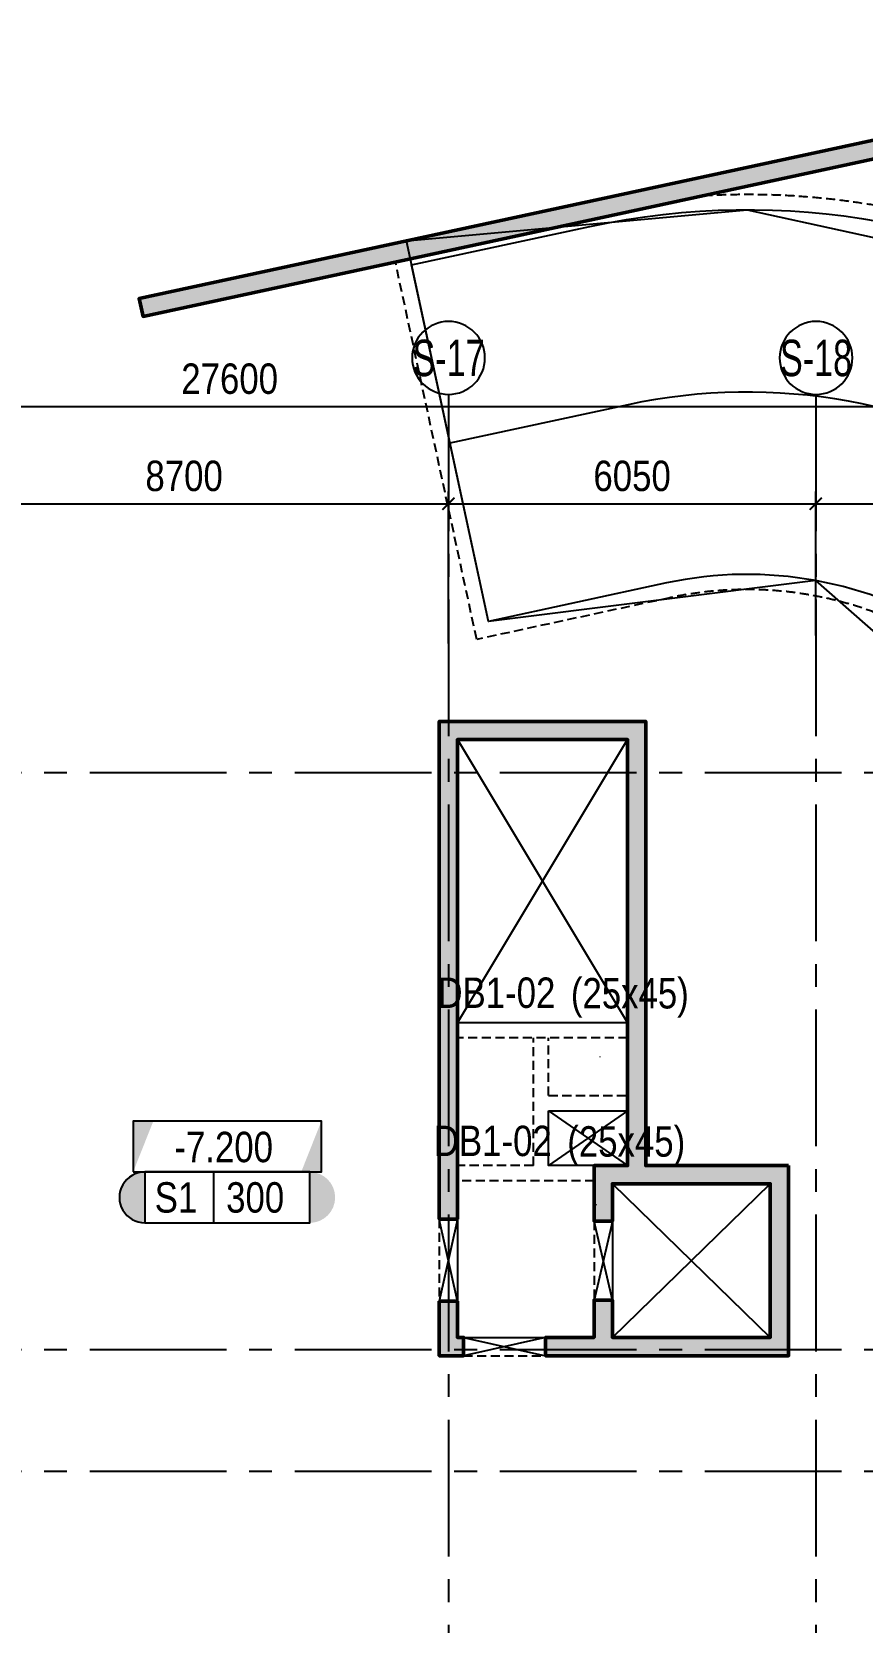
# Model space of a CAD drawing. Header units: millimetres. Extents: x -1534340 to 1713810, y -1348191 to 1114081.
# Drawn here: x 1130398 to 1144068, y -335483 to -309309 of the extents above; entities that cross this region are included whole.
import ezdxf
from ezdxf.enums import TextEntityAlignment as Align
from ezdxf.xclip import XClip

# ---------------------------------------------------------------- set-up
doc = ezdxf.new("R2010")
doc.units = ezdxf.units.MM
doc.header["$LTSCALE"] = 100
doc.header["$XCLIPFRAME"] = 0
doc.header["$PDMODE"] = 32
doc.header["$PDSIZE"] = 2.5
doc.linetypes.add('CENTER2', pattern=[1.125, 0.75, -0.125, 0.125, -0.125])
doc.linetypes.add('DASHED', pattern=[4.5, 3, -1.5])
for name, color, linetype in [('ccu11-Khuat', 9, 'DASHED'), ('ccu11-Thay', 7, 'Continuous'), ('ccu12-Chidan', 9, 'Continuous'), ('ccu12-Hatch', 250, 'Continuous'), ('ccu12-Manh', 8, 'Continuous'), ('ccu12-Text', 31, 'Continuous'), ('ccu12-Truc', 13, 'CENTER2'), ('KC-Betong', 6, 'Continuous'), ('KC2-DIM', 251, 'Continuous'), ('KT-Dim', 8, 'Continuous'), ('KT-Hatch', 251, 'Continuous'), ('Xref_ST_MBDV Cot vach 30.7.2022$0$Xref_ST_MBDV Cot vach 30.7.2022|Xref_ST_MBDV Cot vach 30.7.2022|Xref_ST_MBDV Cot vach 30.7.2022|Xref_ST_MBDV Cot vach 30.7.2022|A-WALL-PATT', 251, 'Continuous'), ('Xref_ST_MBDV Cot vach 30.7.2022|Xref_ST_MBDV Cot vach 30.7.2022|Xref_ST_MBDV Cot vach 30.7.2022|Xref_ST_MBDV Cot vach 30.7.2022|A-GRID-SYM', 50, 'Continuous')]:
    doc.layers.add(name, color=color, linetype=linetype)
for name, color, linetype, lineweight in [('ccu12-Tencaukien', 9, 'Continuous', 15), ('KC-Tencaukien', 9, 'Continuous', 15), ('KT-Net cot', 2, 'Continuous', 50), ('KT-Net cot vach', 6, 'Continuous', 50), ('KT-Vat lieu', 250, 'Continuous', 9)]:
    doc.layers.add(name, color=color, linetype=linetype, lineweight=lineweight)
doc.styles.add('Arial Narrow', font='ARIALN.TTF')
doc.styles.add('HBA-Text', font='GOTHIC.TTF')
doc.dimstyles.new('ccu12-200', dxfattribs={"dimscale": 200, "dimtxt": 2.5, "dimasz": 1, "dimexe": 1, "dimexo": 2, "dimgap": 1, "dimtad": 1, "dimdec": 0, "dimrnd": 5, "dimdsep": 46, "dimtxsty": 'Arial Narrow', "dimblk": 'ARCHTICK', "dimcen": -1, "dimdle": 1, "dimclrd": 256, "dimclre": 256, "dimclrt": 3, "dimadec": 0, "dimazin": 2, "dimtfac": 0.1, "dimtdec": 0, "dimtmove": 0, "dimatfit": 1, "dimldrblk": 'ARCHTICK', "dimfxl": 1, "dimtvp": 0.8333333333333334, "dimtolj": 1, "dimtzin": 12, "dimarcsym": 0})

# ---------------------------------------------------------------- blocks, each defined once
blk = doc.blocks.new('MBKC-B1-PN')
at = {"layer": 'ccu11-Khuat', "ltscale": 0.5}
for points in [[(64992.858256415, -41259.67588329985), (86647.00724546285, -40575.28673728317), (86647.00724546285, -34672.34070721071), (99736.2720188559, -34258.64859011065, 0.4681895009446196), (103567.4013430104, -29357.2740589765), (100869.7479684651, -16842.34034781862, 0.4142135623734859), (93680.75955739152, -12203.00358212186), (90503.73006778164, -12887.82737116754), (89165.48201694572, -6679.436848046898)], [(92310.27698922902, 50866.59806175606), (105829.3848882704, -11851.1479566737, 0.2837891548357015), (94227.44293558202, -5588.307141001336)]]:
    blk.add_lwpolyline(points, format="xyb", dxfattribs=at)
at = {"layer": 'ccu11-Thay'}
blk.add_lwpolyline([(86897.00724546285, -41217.70993746206), (86897.00724546285, -34914.56417634879), (99744.1694382194, -34508.52382051066, 0.4681895009446107), (103811.7882268277, -29304.59530597302), (101114.1348522825, -16789.66159481514, 0.4142135623734772), (93628.0808043878, -11958.61669830448), (90695.43819859531, -12590.76173434639), (89431.14812650462, -6725.476522729441), (92363.79073229712, -6093.331486687588, -0.4032773817334345), (106873.8511256131, -15076.61661195703), (107889.4423621271, -18323.41632070072)], format="xyb", dxfattribs=at)
at = {"layer": 'ccu12-Manh'}
blk.add_lwpolyline([(104869.852232174, -19975.9190022315), (104046.7774580917, -16157.51655877364, 0.4142135623734784), (92995.93576834258, -9025.974092496035), (90063.29316254985, -9658.119128538005)], format="xyb", dxfattribs=at)
blk = doc.blocks.new('Xref_ST_MBDV Cot vach 30.7.2022$0$Tuong Vay01-flat-1')
at = {"layer": 'Xref_ST_MBDV Cot vach 30.7.2022$0$Xref_ST_MBDV Cot vach 30.7.2022|Xref_ST_MBDV Cot vach 30.7.2022|Xref_ST_MBDV Cot vach 30.7.2022|Xref_ST_MBDV Cot vach 30.7.2022|A-WALL-PATT'}
h = blk.add_hatch(dxfattribs=at)
h.set_pattern_fill('ACET-2D-VATLIEU04', color=256, scale=50, pattern_type=2)
h.set_pattern_definition([(49.99999999999999, (-11139561.83942936, -1407213.44759845), (-225.902473859489, 189.5546824974008), [37.49999998626113, -412.4999998488724]), (355, (-11139561.83942936, -1407213.44759845), (32.12721218541265, 367.2157156157773), [29.99999999490911, -329.9999999440002]), (100.4514, (-11139531.95358936, -1407216.06226845), (-341.2315265778452, -62.9441868767608), [31.87009499667636, -350.57105596344]), (46.18420000000001, (-11139561.83942936, -1407113.44759845), (-319.1804974675179, 306.2520974436775), [56.24999996954708, -618.749999665018]), (96.6356, (-11139517.37105686, -1407120.34425195), (-516.9959221575409, -60.14402179722674), [47.80514400473094, -525.8565000520404]), (351.1842, (-11139561.83942936, -1407113.44759845), (84.74077420309186, 546.3954293043353), [45.00000000792112, -495.0000000871323]), (21, (-11139511.83942936, -1407138.44759845), (-105.6808218676597, 275.3079533968121), [37.49999999934682, -412.499999992815]), (326.0000000000001, (-11139511.83942936, -1407138.44759845), (206.1288045682013, 305.5985201385338), [30.00000001746614, -330.0000001921275]), (71.4514, (-11139486.96831286, -1407155.22340145), (-328.9637652803212, 110.3801005582791), [31.87009499870726, -350.5710559857798]), (37.50000000000001, (-11139561.83942936, -1407213.44759845), (-78.13452938385308, 101.8269011885859), [0, -325.9999998517854, 0, -334.9999998476936, 0, -331.2499998493985]), (7.499999999999999, (-11139561.83942936, -1407213.44759845), (-23.27934638224542, 176.8241910238285), [0, -191.0000000278261, 0, -318.5000000464012, 0, -126.2500000183929]), (327.5, (-11139673.33942936, -1407213.44759845), (71.94441751949489, 112.9301145330537), [0, -125.0000000614986, 0, -390.0000001918756, 0, -517.5000002546042]), (317.5, (-11139723.33942936, -1407213.44759845), (158.0205495897681, 172.4491691102739), [0, -162.4999999478019, 0, -258.9999999168043, 0, -367.4999998819521]), (45, (-11139561.83942936, -1407213.44759845), (-150.2601910028607, 150.2601910026278), []), (45, (-11139561.83942936, -1407152.19759845), (-150.2601910028607, 150.2601910026278), [])])
h.paths.add_polyline_path([(-82665.42454257607, -118500.0088302612), (-81837.41861176863, -121132.0343658989), (-80902.71611081436, -123728.0834242017), (-79862.87874617614, -126283.8385967175), (-78719.63840653747, -128795.0430432414), (-77474.89874527603, -131257.5152608277), (-76130.7324262727, -133667.1548922951), (-74689.37767251953, -136019.9495540815), (-73153.2345392555, -138311.981517314), (-71524.86091735773, -140539.4342316107), (-69806.96827445179, -142698.5986796832), (-68002.4171395041, -144785.8795539467), (-66114.21234000102, -146797.8012427511), (-64145.497998368, -148731.0136179249), (-62099.55229647644, -150582.2976132843), (-59979.78201714717, -152348.5705846979), (-57789.71687134914, -154026.8914431464), (-55533.00362077914, -155614.4655520306), (-53213.40000534989, -157108.6493807235), (-50834.76848621853, -158506.954906286), (-48401.06981415115, -159807.0537564463), (-45916.35643433966, -161006.7810866404), (-43384.76573854871, -162104.1391847725), (-40810.51317570359, -163097.3007977149), (-38197.88523275405, -163984.6121738681), (-35551.23229684308, -164764.5958169776), (-32874.96141154505, -165435.9529462866), (-30173.5289383363, -165997.5656592443), (-27451.44813587703, -166448.4963081502), (-24701.85157574899, -166789.3238736566), (-4396.734290909022, -168938.2567786218), (36420.01678077132, -167648.2249503911), (41836.4863632936, -160718.6374020646), (12445.38596707024, -24367.66042796941), (8472.910947457654, -9248.974452903174), (-4718.707271176856, -5521.400683149928), (-10557.45827306993, -9946.818014640827), (-34021.18647153303, -27848.24941525888), (-39776.65152562223, -32008.57135346811), (-41248.85870469548, -35293.77142358455), (-45787.31564925052, -38574.38242801698), (-49368.4870454669, -38942.00303377653), (-57644.18705056235, -44924.06981060421), (-59844.65461433306, -46601.45355761005), (-61968.93197572604, -48362.30333496258), (-64019.60134904832, -50208.3517090485), (-65993.2459566202, -52136.53199238679), (-67886.59205765836, -54143.61763671576), (-69696.47008413821, -56226.27801198442), (-71419.8706161473, -58381.05012253253), (-73053.93764149398, -60604.33085121214), (-74595.93274202198, -62892.42844269238), (-76043.29574720934, -65241.53179885377), (-77393.615911806, -67647.72832025355), (-78644.64476583898, -70107.01135663176), (-79794.29917307012, -72615.28586126259), (-80840.66479975358, -75168.37520986283), (-81781.99930225872, -77762.02815519366), (-82616.73522835784, -80391.9259061541), (-83343.48262714595, -83053.68931881292), (-83961.03136360087, -85742.88618860021), (-84468.3531336058, -88455.03863057657), (-84864.60300002433, -91185.62932156771), (-85149.1148865223, -93930.11565387133), (-85321.41487544402, -96683.60341540864), (-85381.30445068702, -99529.50948559865), (-85328.50406530127, -102200.8374458619), (-85163.21024433896, -104955.3926120612), (-84885.69993967563, -107700.5945179402), (-84496.42936686985, -110432.1923394061), (-83996.04728951491, -113145.6335586284), (-83385.3738030456, -115836.3975027683)], flags=16)
h.paths.add_polyline_path([(-83625.45879450254, -118780.6341908188), (-82785.20518665202, -121451.592054751), (-81836.67593448795, -124086.0436255364), (-80781.45706173405, -126679.6041032514), (-79621.30565389246, -129227.9548506811), (-78358.15352366865, -131726.8525110248), (-76994.10399421491, -134172.1360737709), (-75531.42839684151, -136559.7338032422), (-73972.56228888594, -138885.6700187323), (-72320.10139823705, -141146.0717144171), (-70576.79730102606, -143337.1750085717), (-68745.55283991061, -145455.3314108832), (-66829.41729043424, -147497.0138977058), (-64831.58128353581, -149458.8227850739), (-62755.37149274349, -151337.4913895966), (-60604.24509477988, -153129.8914679771), (-58381.7840128839, -154833.0384259534), (-56091.68895242736, -156444.0962880657), (-53737.77323871478, -157960.3824199464), (-51323.95646727085, -159379.3719952791), (-48854.25797718205, -160698.7021999834), (-46332.79015832208, -161916.1761666269), (-43763.75160367042, -163029.7666325136), (-41151.42011806555, -164037.6193153583), (-38500.14559506811, -164938.0560009221), (-35814.34277378954, -165729.5773374715), (-33098.48388773762, -166410.8653324069), (-30357.09121792205, -166980.7855469028), (-27594.72956264392, -167438.3889849058), (-24815.98988816142, -167782.8289991841), (-4433.735052675009, -169939.9255319908), (36919.56229590811, -168632.9359166666), (42912.68845487945, -160965.5998827359), (13418.22973546013, -24135.12373521132), (9294.838300889242, -8442.070929647249), (-4925.935208282433, -4423.687328800617), (-11162.76267831214, -9150.82235655561), (-34617.47974592447, -27045.37879939191), (-40579.63196872547, -31355.10398377781), (-42051.83914779872, -34640.30405389448), (-46155.98199344426, -37606.97231750819), (-49737.15338966064, -37974.59292326774), (-58240.31235744618, -44121.0777798905), (-60467.11885703541, -45818.53930653841), (-62622.81900685839, -47605.43596977205), (-64703.8232677374, -49478.79233927629), (-66706.66158131324, -51435.49383058609), (-68628.013630962, -53472.26783320424), (-70464.66541309468, -55585.73726807744), (-72213.55809716694, -57772.38228180911), (-73871.79587351345, -60028.54927773564), (-75436.60120790266, -62350.49395546387), (-76905.37393212318, -64734.34577669739), (-78275.66833624989, -67176.13529814105), (-79545.20269040763, -69671.7966022063), (-80711.86304414831, -72217.17406733404), (-81773.70674647763, -74808.02928769216), (-82728.96568063274, -77440.04813065287), (-83576.04920824617, -80108.84792049509), (-84313.5468179807, -82809.98473610263), (-84940.23047422245, -85538.9608107484), (-85455.05666192248, -88291.23202148662), (-85857.16812421381, -91062.21545574092), (-86145.88844638877, -93847.29761108034), (-86320.75738810934, -96641.83923533), (-86381.51240370423, -99528.87035845965), (-86327.91179009154, -102240.684236032), (-86160.19218073785, -105035.6641918905), (-85878.57688103244, -107821.473743778), (-85483.548480995, -110593.4755141111), (-84975.76463904232, -113347.0545681345), (-84356.0573821161, -116077.6233250971)])
blk = doc.blocks.new('_ARCHTICK')
at = {"color": 0, "linetype": 'ByBlock', "const_width": 0.15}
blk.add_lwpolyline([(-0.5, -0.5), (0.5, 0.5)], dxfattribs=at)
blk = doc.blocks.new('*D1127')
at = {"layer": 'Defpoints', "color": 0, "transparency": 16777216}
for p in [(398999.3874795341, -68274.78057617624), (390299.3874795341, -71117.965626513, -7.594823728268585e-05), (398999.3874795341, -70975.64417300106, -7.594823728268585e-05)]:
    blk.add_point(p, dxfattribs=at)
at = {"layer": 'KT-Dim', "lineweight": -2, "transparency": 16777216}
for p, q in [((390099.3874795341, -68274.78057617624), (399199.3874795341, -68274.78057617624)), ((390299.3874795341, -70717.965626513), (390299.3874795341, -68074.78057617624)), ((398999.3874795341, -70575.64417300106), (398999.3874795341, -68074.78057617624))]:
    blk.add_line(p, q, dxfattribs=at)
at = {"layer": 'KT-Dim', "lineweight": -2, "transparency": 16777216, "xscale": 200, "yscale": 200, "zscale": 200, "rotation": 180}
blk.add_blockref('_ARCHTICK', (390299.3874795341, -68274.78057617624), dxfattribs=at)
at = {"layer": 'KT-Dim', "lineweight": -2, "transparency": 16777216, "xscale": 200, "yscale": 200, "zscale": 200}
blk.add_blockref('_ARCHTICK', (398999.3874795341, -68274.78057617624), dxfattribs=at)
at = {"layer": 'KT-Dim', "color": 3, "transparency": 16777216, "insert": (394649.3874795341, -67819.4940823154), "char_height": 500, "attachment_point": 5, "style": 'Arial Narrow'}
blk.add_mtext('\\A1;8700', dxfattribs=at)
blk = doc.blocks.new('*D1128')
at = {"layer": 'Defpoints', "color": 0, "transparency": 16777216}
for p in [(405049.3874795341, -68274.78057617624), (405049.3874795341, -70845.41449127195, -7.59482372827136e-05), (398999.3874795341, -70975.64417300106)]:
    blk.add_point(p, dxfattribs=at)
at = {"layer": 'KT-Dim', "lineweight": -2, "transparency": 16777216}
for p, q in [((398799.3874795341, -68274.78057617624), (405249.3874795341, -68274.78057617624)), ((398999.3874795341, -70575.64417300106), (398999.3874795341, -68074.78057617624)), ((405049.3874795341, -70445.41449127195), (405049.3874795341, -68074.78057617624))]:
    blk.add_line(p, q, dxfattribs=at)
at = {"layer": 'KT-Dim', "lineweight": -2, "transparency": 16777216, "xscale": 200, "yscale": 200, "zscale": 200, "rotation": 180}
blk.add_blockref('_ARCHTICK', (398999.3874795341, -68274.78057617624), dxfattribs=at)
at = {"layer": 'KT-Dim', "lineweight": -2, "transparency": 16777216, "xscale": 200, "yscale": 200, "zscale": 200}
blk.add_blockref('_ARCHTICK', (405049.3874795341, -68274.78057617624), dxfattribs=at)
at = {"layer": 'KT-Dim', "color": 3, "transparency": 16777216, "insert": (402024.3874795341, -67819.4940823154), "char_height": 500, "attachment_point": 5, "style": 'Arial Narrow'}
blk.add_mtext('\\A1;6050', dxfattribs=at)
blk = doc.blocks.new('*D1129')
at = {"layer": 'Defpoints', "color": 0, "transparency": 16777216}
for p in [(409199.3874795341, -68274.78057617624), (405049.3874795341, -70845.41449127195, -7.59482372827136e-05), (409199.3874795341, -70726.58228353027)]:
    blk.add_point(p, dxfattribs=at)
at = {"layer": 'KT-Dim', "lineweight": -2, "transparency": 16777216}
for p, q in [((404849.3874795341, -68274.78057617624), (409399.3874795341, -68274.78057617624)), ((405049.3874795341, -70445.41449127195), (405049.3874795341, -68074.78057617624)), ((409199.3874795341, -70326.58228353027), (409199.3874795341, -68074.78057617624))]:
    blk.add_line(p, q, dxfattribs=at)
at = {"layer": 'KT-Dim', "lineweight": -2, "transparency": 16777216, "xscale": 200, "yscale": 200, "zscale": 200, "rotation": 180}
blk.add_blockref('_ARCHTICK', (405049.3874795341, -68274.78057617624), dxfattribs=at)
at = {"layer": 'KT-Dim', "lineweight": -2, "transparency": 16777216, "xscale": 200, "yscale": 200, "zscale": 200}
blk.add_blockref('_ARCHTICK', (409199.3874795341, -68274.78057617624), dxfattribs=at)
at = {"layer": 'KT-Dim', "color": 3, "transparency": 16777216, "insert": (407124.3874795341, -67819.4940823154), "char_height": 500, "attachment_point": 5, "style": 'Arial Narrow'}
blk.add_mtext('\\A1;4150', dxfattribs=at)
blk = doc.blocks.new('*D1130')
at = {"layer": 'Defpoints', "color": 0, "transparency": 16777216}
for p in [(409199.3874795341, -66674.78057617624), (381599.3874795341, -70845.41449127195), (409199.3874795341, -70845.41449127195)]:
    blk.add_point(p, dxfattribs=at)
at = {"layer": 'KT-Dim', "lineweight": -2, "transparency": 16777216}
for p, q in [((381599.3874795341, -70445.41449127195), (381599.3874795341, -66474.78057617624)), ((409199.3874795341, -70445.41449127195), (409199.3874795341, -66474.78057617624)), ((381399.3874795341, -66674.78057617624), (409399.3874795341, -66674.78057617624))]:
    blk.add_line(p, q, dxfattribs=at)
at = {"layer": 'KT-Dim', "lineweight": -2, "transparency": 16777216, "xscale": 200, "yscale": 200, "zscale": 200, "rotation": 180}
blk.add_blockref('_ARCHTICK', (381599.3874795341, -66674.78057617624), dxfattribs=at)
at = {"layer": 'KT-Dim', "lineweight": -2, "transparency": 16777216, "xscale": 200, "yscale": 200, "zscale": 200}
blk.add_blockref('_ARCHTICK', (409199.3874795341, -66674.78057617624), dxfattribs=at)
at = {"layer": 'KT-Dim', "color": 3, "transparency": 16777216, "insert": (395399.3874795341, -66219.4940823154), "char_height": 500, "attachment_point": 5, "style": 'Arial Narrow'}
blk.add_mtext('\\A1;27600', dxfattribs=at)
blk = doc.blocks.new('GRID-SYM-flat-73')
at = {"layer": 'Xref_ST_MBDV Cot vach 30.7.2022|Xref_ST_MBDV Cot vach 30.7.2022|Xref_ST_MBDV Cot vach 30.7.2022|Xref_ST_MBDV Cot vach 30.7.2022|A-GRID-SYM'}
blk.add_circle((-7.267935535991315e-20, -1.216128191088018e-17, -4.068591107726854e-07), 900.0000000000003, dxfattribs=at)
at = {"layer": 'Xref_ST_MBDV Cot vach 30.7.2022|Xref_ST_MBDV Cot vach 30.7.2022|Xref_ST_MBDV Cot vach 30.7.2022|Xref_ST_MBDV Cot vach 30.7.2022|A-GRID-SYM', "style": 'HBA-Text'}
blk.add_attdef('GRID', text='', height=900.0000000000003, rotation=359.6302510781834, dxfattribs=at).set_placement((-7.267935535991315e-20, -1.216128191088018e-17, -4.068591107726854e-07), align=Align.MIDDLE_CENTER)
blk = doc.blocks.new('LOI-B2-T1-PN')
at = {"layer": 'KT-Hatch'}
h = blk.add_hatch(dxfattribs=at)
h.set_pattern_fill('BTCT', color=256, scale=40)
h.set_pattern_definition([(49.99999999999999, (106559.8543703831, -42147.03074568097), (286.9040730403014, -25.10085399303804), [30, -330]), (355, (106559.8543703831, -42147.03074568097), (-55.50053344520001, 300.8768534800047), [24, -264]), (100.4514, (106583.7630423834, -42149.12248168094), (231.4037526856086, 275.7758168243814), [25.496076, -280.4568448]), (46.18420000000001, (106559.8543703831, -42067.03074568097), (426.8964194502578, -66.20760573160723), [45, -495]), (96.6356, (106595.4290683833, -42072.54806848097), (373.8650822194813, 389.6471483601767), [38.2441152, -420.6852]), (351.1842, (106559.8543703831, -42067.03074568097), (373.8647780534509, 389.6474403701299), [36, -396]), (21, (106599.8543703831, -42087.03074568097), (238.7628208473847, -161.0475562661355), [30, -330]), (326.0000000000001, (106599.8543703831, -42087.03074568097), (97.32613276863269, 290.0600180187412), [24, -264]), (71.4514, (106619.7512635831, -42100.45138808095), (336.089051432596, 129.012198683981), [25.496076, -280.4568448]), (37.50000000000001, (106559.8543703831, -42147.03074568097), (4.863942126916267, 133.1575415325246), [0, -260.8, 0, -268, 0, -265]), (7.499999999999999, (106559.8543703831, -42147.03074568097), (105.2278149768594, 157.7646847529441), [0, -152.8, 0, -254.8, 0, -101]), (327.5, (106470.6543703834, -42147.03074568097), (213.5289744689636, -9.021948693751902), [0, -100, 0, -312, 0, -414]), (317.5, (106430.6543703834, -42147.03074568097), (233.2744677369545, 40.04199293292709), [0, -130, 0, -207.2, 0, -294]), (45, (106559.8543703831, -42147.03074568097), (-106.0660171779821, 106.0660171779821), []), (45, (106630.5650483831, -42147.03074568097), (-106.0660171779821, 106.0660171779821), [])])
h.paths.add_polyline_path([(89886.80448012566, -22426.61616878753), (90186.80448012613, -22426.61616878753), (90186.80448012613, -14536.62490315287), (92986.80448012613, -14536.62490315293), (92986.80448012566, -21546.61616641021), (92436.80448012566, -21546.61616641015), (92436.80448012566, -22461.61616641015), (92736.80448012566, -22461.61616641021), (92736.80448012566, -21846.61616641021), (95336.80448012566, -21846.61616641027), (95336.80448012566, -24376.61616641027), (92736.80448012566, -24376.61616641021), (92736.80448012566, -23761.61616641021), (92436.80448012566, -23761.61616641015), (92436.80448012566, -24376.61616641015), (91636.80448012566, -24376.61616641015), (91636.80448012566, -24676.61616641015), (95636.80448012566, -24676.61616641027), (95636.80448012566, -21546.61616641027), (93286.80448012566, -21546.61616641021), (93286.79678538674, -14236.62396789709), (89886.79678538674, -14236.62396789697)])
h.paths.add_polyline_path([(90186.80448012613, -23776.61616878753), (89886.80448012566, -23776.61616878753), (89886.80448012566, -24676.61616641015), (90286.80448012566, -24676.61616641015), (90286.80448012566, -24376.61616641015), (90186.80448012613, -24376.61616641015)], flags=17)
at = {"ltscale": 0.5}
blk.add_lwpolyline([(92986.80448006513, -19196.61616878817), (90186.80448012613, -19196.61726697005)], dxfattribs=at)
blk.add_lwpolyline([(91686.80448009097, -20646.61616878747), (92986.80447665695, -20646.61616878747), (92986.80447665695, -21546.61616641015), (91686.80448009097, -21546.61616641015)], close=True, dxfattribs=at)
at = {"layer": 'ccu11-Khuat', "ltscale": 0.5}
for points in [[(92986.8045781171, -19446.61616878817), (90186.8045781781, -19446.61726696999)], [(91436.80448009097, -21546.61626683944), (91436.80365645466, -19446.61677671061)], [(91686.80402905215, -20396.61616878747), (91686.80365645466, -19446.61667865864)], [(91686.80448009097, -20396.61616878747), (92986.80448009097, -20396.61616878747)], [(91436.80448009097, -21546.61616878747), (90186.80448009074, -21546.61616878747)], [(92436.80448009097, -21796.61616878747), (90186.80448009074, -21796.61616878747)]]:
    blk.add_lwpolyline(points, dxfattribs=at)
at = {"layer": 'ccu11-Khuat', "color": 6, "ltscale": 0.5}
for points in [[(89886.8044801266, -22426.61616878741), (89886.8044801266, -23776.6161687873)], [(92436.80448012613, -22461.61616641015), (92436.80448012613, -23761.61616641231)], [(90286.80448012613, -24676.61616641015), (91636.80448012566, -24676.61616641015)]]:
    blk.add_lwpolyline(points, dxfattribs=at)
at = {"layer": 'ccu11-Thay', "color": 6, "ltscale": 0.5}
for points in [[(90186.8044801266, -22426.61616878753), (90186.8044801266, -23776.6161687873)], [(92736.80448012613, -22461.61616641021), (92736.80448012613, -23761.61616641231)], [(90286.80448012613, -24376.61616641015), (91636.80448012566, -24376.61616641015)]]:
    blk.add_lwpolyline(points, dxfattribs=at)
at = {"layer": 'ccu12-Manh', "ltscale": 0.5}
for p, q in [((91686.80412710411, -20646.61616878747), (92986.80447665695, -21546.61616641021)), ((92986.80447665695, -20646.61616878747), (91686.80448009097, -21546.61616878747))]:
    blk.add_line(p, q, dxfattribs=at)
for points in [[(90186.80448012613, -19196.61616878817), (92986.80809450103, -14536.62490315293)], [(90186.80809450103, -14536.62490315287), (92986.80448012613, -19196.61616878817)], [(92736.80448012566, -21846.61616641021), (95336.80448012566, -24376.61616641027)], [(92736.80448012566, -24376.61616641021), (95336.80448012566, -21846.61616641027)]]:
    blk.add_lwpolyline(points, dxfattribs=at)
at = {"layer": 'KC2-DIM', "ltscale": 0.5}
for points in [[(91686.80448009097, -21546.61616878747), (91686.80412710411, -20646.61616878747)], [(91686.80448009097, -20646.61616878747), (92986.80448009097, -20646.61616878747)], [(90186.8044801266, -22426.61616878753), (89886.8044801266, -23776.6161687873)], [(90186.8044801266, -23776.6161687873), (89886.8044801266, -22426.61616878741)], [(92736.80448012613, -22461.61616641021), (92436.80448012613, -23761.61616641231)], [(92736.80448012613, -23761.61616641231), (92436.80448012613, -22461.61616641015)], [(90286.80448012613, -24376.61616641015), (91636.80448012566, -24676.61616641015)], [(91636.80448012566, -24376.61616641015), (90286.80448012613, -24676.61616641015)]]:
    blk.add_lwpolyline(points, dxfattribs=at)
at = {"layer": 'KT-Net cot vach'}
for p, q in [((90186.80448012613, -22426.61616878753), (89886.80448012566, -22426.61616878753)), ((90186.80448012613, -23776.61616878753), (89886.80448012566, -23776.61616878753)), ((92436.80448012566, -23761.61616641015), (92436.80448012566, -24376.61616641015)), ((92736.80448012566, -23761.61616641254), (92436.8044801252, -23761.61616641254)), ((92736.80448012566, -23761.61616641021), (92736.80448012566, -24376.61616641021)), ((91636.80448012566, -24376.61616641015), (92436.80448012566, -24376.61616641015)), ((91636.80448012566, -24676.61616641015), (95636.80448012566, -24676.61616641027))]:
    blk.add_line(p, q, dxfattribs=at)
for points in [[(89886.80448012566, -22426.61616878753), (89886.80809450126, -14236.62490315281), (93286.80809450126, -14236.62490315293), (93286.80448012566, -21546.61616641021), (95636.80448012566, -21546.61616641027)], [(95636.80448012566, -21546.61616641027), (95636.80448012566, -24676.61616641027), (91636.80448012566, -24676.61616641015), (91636.80448012566, -24376.61616641015), (92436.80448012566, -24376.61616641015), (92436.80448012566, -23761.61616641015), (92736.80448012566, -23761.61616641021), (92736.80448012566, -24376.61616641021), (95336.80448012566, -24376.61616641027), (95336.80448012566, -21846.61616641027), (92736.80448012566, -21846.61616641021), (92736.80448012566, -22461.61616641021), (92436.80448012566, -22461.61616641015), (92436.80448012566, -21546.61616641015), (92986.80448012566, -21546.61616641021), (92986.80809450126, -14536.62490315293), (90186.80809450126, -14536.62490315287), (90186.80448012613, -22426.61616878753)], [(90186.80448012613, -23776.61616878753), (90186.80448012613, -24376.61616641015), (90286.80448012566, -24376.61616641015), (90286.80448012566, -24676.61616641015), (89886.80448012566, -24676.61616641015), (89886.80448012566, -23776.61616878753)]]:
    blk.add_lwpolyline(points, dxfattribs=at)
blk = doc.blocks.new('ccu11-cmb-flat-8')
at = {"layer": 'ccu12-Chidan', "color": 7}
blk.add_lwpolyline([(0, 0), (1549.76089105694, 0), (1549.76089105694, 418.967561994592), (0, 418.967561994592)], close=True, dxfattribs=at)
at = {"layer": 'ccu12-Chidan'}
for points in [[(0, 0), (166.3698098819586, 418.967561994592), (0, 418.967561994592)], [(1549.76089105694, 418.967561994592), (1383.391081174981, 0), (1549.76089105694, 0)]]:
    blk.add_solid(points, dxfattribs=at)
at = {"layer": 'ccu12-Chidan', "color": 31, "style": 'Arial Narrow', "width": 0.8}
blk.add_attdef('+100.00', text='', height=250, dxfattribs=at).set_placement((745.1558620325814, 205.5562299680314), align=Align.MIDDLE_CENTER)
blk = doc.blocks.new('ccu11-chieudaysan-flat-2')
at = {"layer": 'ccu12-Chidan'}
for points in [[(-568.9677828538697, -2.619344741106033e-10), (-568.9677828538697, 418.9675619945338, 1)], [(787.9355657075066, 418.9675619945338), (787.9355657075066, -2.619344741106033e-10, 1)]]:
    blk.add_hatch(color=8, dxfattribs=at).paths.add_polyline_path(points)
at = {"layer": 'ccu12-Chidan', "color": 7}
blk.add_line((0, 0), (0, 418.9675619945629), dxfattribs=at)
blk.add_lwpolyline([(-568.9677828541026, 0), (787.9355657075066, 0), (787.9355657075066, 418.9675619945629), (-568.9677828541026, 418.9675619945629)], close=True, dxfattribs=at)
blk.add_arc((-568.9677828541026, 209.4837809972232), 209.4837809973396, 90, 270.0000604044855, dxfattribs=at)
at = {"layer": 'ccu12-Chidan', "color": 31, "style": 'Arial Narrow', "width": 0.7}
for tag, p in [('S00', (-488.0154019014444, 209.4837809972232)), ('200', (99.99999999976717, 209.4837809972232))]:
    blk.add_attdef(tag, text='', height=250, dxfattribs=at).set_placement(p, align=Align.MIDDLE_LEFT)
blk = doc.blocks.new('*U704')
at = {"layer": 'ccu12-Tencaukien', "color": 8, "ltscale": 10000}
blk.add_line((360.6565736538532, -155.3215232637356), (354.4065714950475, -155.3215232637356), dxfattribs=at)
at = {"layer": 'ccu12-Text', "color": 2, "style": 'Arial Narrow', "width": 0.8}
blk.add_attdef('SH', text='', height=300, dxfattribs=at).set_placement((275.6048113084853, 5.864471777974813), align=Align.BOTTOM_RIGHT)
at = {"layer": 'ccu12-Text', "color": 31, "style": 'Arial Narrow', "width": 0.8}
for tag, p in [('(', (507.5315725744504, -75.41116959831947)), ('KT', (632.605666770517, -75.41116959831947)), (')', (962.8971199221714, -75.41116959831947))]:
    blk.add_attdef(tag, text='', height=250, dxfattribs=at).set_placement(p, align=Align.BOTTOM_LEFT)
blk = doc.blocks.new('Vach-NN-PN')
at = {"layer": 'KT-Vat lieu'}
h = blk.add_hatch(dxfattribs=at)
h.set_pattern_fill('BTCT', color=256, scale=40)
h.set_pattern_definition([(49.99999999999999, (108165.766868453, -54076.05759553041), (286.9040730403014, -25.10085399303804), [30, -330]), (355, (108165.766868453, -54076.05759553041), (-55.50053344520001, 300.8768534800047), [24, -264]), (100.4514, (108189.6755404533, -54078.14933153044), (231.4037526856086, 275.7758168243814), [25.496076, -280.4568448]), (46.18420000000001, (108165.766868453, -53996.05759553041), (426.8964194502578, -66.20760573160723), [45, -495]), (96.6356, (108201.3415664532, -54001.57491833041), (373.8650822194813, 389.6471483601767), [38.2441152, -420.6852]), (351.1842, (108165.766868453, -53996.05759553041), (373.8647780534509, 389.6474403701299), [36, -396]), (21, (108205.766868453, -54016.05759553041), (238.7628208473847, -161.0475562661355), [30, -330]), (326.0000000000001, (108205.766868453, -54016.05759553041), (97.32613276863269, 290.0600180187412), [24, -264]), (71.4514, (108225.663761653, -54029.47823793039), (336.089051432596, 129.012198683981), [25.496076, -280.4568448]), (37.50000000000001, (108165.766868453, -54076.05759553041), (4.863942126916267, 133.1575415325246), [0, -260.8, 0, -268, 0, -265]), (7.499999999999999, (108165.766868453, -54076.05759553041), (105.2278149768594, 157.7646847529441), [0, -152.8, 0, -254.8, 0, -101]), (327.5, (108076.5668684533, -54076.05759553041), (213.5289744689636, -9.021948693751902), [0, -100, 0, -312, 0, -414]), (317.5, (108036.5668684533, -54076.05759553041), (233.2744677369545, 40.04199293292709), [0, -130, 0, -207.2, 0, -294]), (45, (108165.766868453, -54076.05759553041), (-106.0660171779821, 106.0660171779821), []), (45, (108236.477546453, -54076.05759553041), (-106.0660171779821, 106.0660171779821), [])])
h.paths.add_polyline_path([(105091.726123967, -15518.05671617202), (105028.5116203628, -15224.7924555908), (86552.86320376303, -19207.30618264573), (86616.07770736702, -19500.57044322649)])
at = {"layer": 'KT-Net cot'}
blk.add_lwpolyline([(105091.726123967, -15518.05671617202), (105028.5116203628, -15224.7924555908), (86552.86320376303, -19207.30618264573), (86616.07770736702, -19500.57044322649)], close=True, dxfattribs=at)
blk = doc.blocks.new('Grid-ST-flat-3')
at = {"layer": 'ccu12-Truc', "ltscale": 30}
for p, q in [((398999.3874795341, -66474.78057617624), (398999.3874795341, -104409.5824195731)), ((405049.3874795341, -66474.78057617624), (405049.3874795341, -104409.5824195731)), ((366096.2468389631, -72696.27186137123), (425824.0468604062, -72696.27186137007)), ((366096.2468389794, -82196.27186137065), (425824.0468603973, -82196.27186136972)), ((366096.2468389806, -84196.27186137141), (425824.046860399, -84196.27186136867))]:
    blk.add_line(p, q, dxfattribs=at)
at = {"layer": 'KT-Dim'}
ref = blk.add_blockref('GRID-SYM-flat-73', (399002.7929266859, -65874.79024047928, 2.712394071846536e-07), dxfattribs=dict(at, xscale=-0.6666666666666665, yscale=0.6666666666666665, zscale=0.6666666666666665, rotation=179.6748020054017))
ref.add_attrib('GRID', 'S-17', dxfattribs={"layer": 'Xref_ST_MBDV Cot vach 30.7.2022|Xref_ST_MBDV Cot vach 30.7.2022|Xref_ST_MBDV Cot vach 30.7.2022|Xref_ST_MBDV Cot vach 30.7.2022|A-GRID-SYM', "height": 600, "style": 'HBA-Text', "width": 0.7}).set_placement((399002.7929266859, -65874.79024047928, -7.594823728268585e-05), align=Align.MIDDLE_CENTER)
ref = blk.add_blockref('GRID-SYM-flat-73', (405052.7929266859, -65874.79024047928, 2.712394071846536e-07), dxfattribs=dict(at, xscale=-0.6666666666666665, yscale=0.6666666666666665, zscale=0.6666666666666665, rotation=179.6748020054017))
ref.add_attrib('GRID', 'S-18', dxfattribs={"layer": 'Xref_ST_MBDV Cot vach 30.7.2022|Xref_ST_MBDV Cot vach 30.7.2022|Xref_ST_MBDV Cot vach 30.7.2022|Xref_ST_MBDV Cot vach 30.7.2022|A-GRID-SYM', "height": 600, "style": 'HBA-Text', "width": 0.7}).set_placement((405052.7929266859, -65874.79024047928, -7.594823728268585e-05), align=Align.MIDDLE_CENTER)
for base, p1, p2, picture, middle in [((409199.3874795341, -66674.78057617624), (381599.3874795341, -70845.41449127195), (409199.3874795341, -70845.41449127195), '*D1130', (395399.3874795341, -66219.4940823154)), ((398999.3874795341, -68274.78057617624, 7.594823728268585e-05), (390299.3874795341, -71117.965626513), (398999.3874795341, -70975.64417300106), '*D1127', (394649.3874795341, -67819.4940823154, 7.594823728268585e-05)), ((405049.3874795341, -68274.78057617624), (398999.3874795341, -70975.64417300106), (405049.3874795341, -70845.41449127195, -7.59482372827136e-05), '*D1128', (402024.3874795341, -67819.4940823154)), ((409199.3874795341, -68274.78057617624), (405049.3874795341, -70845.41449127195, -7.59482372827136e-05), (409199.3874795341, -70726.58228353027), '*D1129', (407124.3874795341, -67819.4940823154))]:
    dim = blk.add_linear_dim(base=base, p1=p1, p2=p2, dimstyle='ccu12-200', dxfattribs=at)
    dim.commit()
    dim.dimension.update_dxf_attribs({"geometry": picture, "text_midpoint": middle})

msp = doc.modelspace()

# ---------------------------------------------------------------- hatches: boundary and pattern name
at = {"layer": 'ccu12-Hatch', "ltscale": 0.5}
h = msp.add_hatch(dxfattribs=at)
h.set_pattern_fill('VATLIEU04', color=256, scale=50, pattern_type=2)
h.set_pattern_definition([(49.99999999999999, (826618.0048283928, -166592.8483729344), (358.6300913003767, -31.37606749129755), [37.5, -412.5]), (355, (826618.0048283928, -166592.8483729344), (-69.3756668065, 376.0960668500059), [30, -330]), (100.4514, (826647.8906683929, -166595.4630429344), (289.2546908570108, 344.7197710304768), [31.870095, -350.571056]), (46.18420000000001, (826618.0048283928, -166492.8483729344), (533.6205243128222, -82.75950716450905), [56.25, -618.75]), (96.6356, (826662.4732008928, -166499.7450264345), (467.3313527743517, 487.0589354502209), [47.805144, -525.8565]), (351.1842, (826618.0048283928, -166492.8483729344), (467.3309725668136, 487.0593004626623), [45, -495]), (21, (826668.0048283928, -166517.8483729344), (298.4535260592309, -201.3094453326694), [37.5, -412.5]), (326.0000000000001, (826668.0048283928, -166517.8483729344), (121.6576659607909, 362.5750225234265), [30, -330]), (71.4514, (826692.8759448929, -166534.6241759344), (420.111314290745, 161.2652483549762), [31.870095, -350.571056]), (37.50000000000001, (826618.0048283928, -166592.8483729344), (6.079927658645334, 166.4469269156558), [0, -326, 0, -335, 0, -331.25]), (7.499999999999999, (826618.0048283928, -166592.8483729344), (131.5347687210743, 197.2058559411801), [0, -191, 0, -318.5, 0, -126.25]), (327.5, (826506.5048283928, -166592.8483729344), (266.9112180862045, -11.27743586718988), [0, -125, 0, -390, 0, -517.5]), (317.5, (826456.5048283928, -166592.8483729344), (291.5930846711931, 50.05249116615887), [0, -162.5, 0, -259, 0, -367.5]), (45, (826618.0048283928, -166592.8483729344), (-150.2601910021414, 150.2601910021414), []), (45, (826618.0048283928, -166531.5983729344), (-150.2601910021414, 150.2601910021414), [])])
h.paths.add_polyline_path([(1150707.698200418, -310012.7077435933), (1150644.483696814, -309719.443483012), (1132168.835280214, -313701.957210067), (1132232.049783818, -313995.2214706477)])

# ---------------------------------------------------------------- linework, layer by layer
at = {"layer": 'ccu12-Manh', "ltscale": 0.5}
msp.add_lwpolyline([(1134115.443360202, -347638.5396271985), (1134115.443360202, -341335.3938660853), (1147455.240759062, -340632.4399904986), (1151111.493017755, -336993.6433670815), (1148042.8700329, -322497.4463984047), (1143305.240759062, -318340.3880171906), (1137913.874313335, -319011.5914240829), (1136564.350716588, -312750.8914711794), (1142174.021494945, -312237.9958602075), (1147296.101343783, -313355.2279550048), (1151358.022021074, -316356.0563386603), (1155107.878476867, -324744.2460104372), (1158423.91296849, -340114.8190915114), (1153007.443385968, -347044.4066398379), (1134115.443360202, -347638.5396271985)], dxfattribs=at)
at = {"layer": 'KC-Betong'}
msp.add_lwpolyline([(1150707.698200418, -310012.7077435933), (1150644.483696814, -309719.443483012), (1132168.835280214, -313701.957210067), (1132232.049783818, -313995.2214706477)], close=True, dxfattribs=at)

# ---------------------------------------------------------------- block references
ref = msp.add_blockref('Xref_ST_MBDV Cot vach 30.7.2022$0$Tuong Vay01-flat-1', (1116587.426605196, -179396.1816894468))
XClip(ref).set_block_clipping_path([(-91541.67363452361, -190955.66829734467), (52438.32550173579, -76158.0499385341)])
for name, p in [('Grid-ST-flat-3', (738255.8532795282, -248801.1744403235)), ('LOI-B2-T1-PN', (1047218.43611474, -306420.8296897365))]:
    msp.add_blockref(name, p)
at = {"layer": 'ccu12-Tencaukien', "extrusion": (4.388134669035146e-07, -9.799241008827418e-07, 0.9999999999994236)}
ref = msp.add_blockref('*U704', (1139246.176576101, -325688.3721808137, -0.15807535544684), dxfattribs=dict(at, xscale=1.815893337873055, yscale=1.815893337873055, zscale=1.815893337873055, rotation=339.536933714468))
ref.add_attrib('KT', '(25x45)', dxfattribs={"color": 31, "extrusion": (4.388134669035146e-07, -9.799241008827418e-07, 0.9999999999994236), "height": 499.9999999999999, "style": 'Arial Narrow'}).set_placement((1139272.055388357, -325531.9559537066, 0.8189375247170957), align=Align.BOTTOM_LEFT)
ref.add_attrib('SH', 'DB1-02', dxfattribs={"color": 2, "extrusion": (4.388134669035146e-07, -9.799241008827418e-07, 0.9999999999994236), "height": 499.9999999999999, "style": 'Arial Narrow'}).set_placement((1139017.125856479, -325523.0795134159, 0.8191940992965125), align=Align.BOTTOM_RIGHT)
ref = msp.add_blockref('*U704', (1139187.009926846, -328127.3741968568, -0.1581739606424958), dxfattribs=dict(at, xscale=1.815893337873055, yscale=1.815893337873055, zscale=1.815893337873055, rotation=339.536933714468))
ref.add_attrib('KT', '(25x45)', dxfattribs={"color": 31, "extrusion": (4.388134669035146e-07, -9.799241008827418e-07, 0.9999999999994236), "height": 499.9999999999999, "style": 'Arial Narrow'}).set_placement((1139212.888739102, -327970.9579697496, 0.8211445558476516), align=Align.BOTTOM_LEFT)
ref.add_attrib('SH', 'DB1-02', dxfattribs={"color": 2, "extrusion": (4.388134669035146e-07, -9.799241008827418e-07, 0.9999999999994236), "height": 499.9999999999999, "style": 'Arial Narrow'}).set_placement((1138957.959207225, -327962.081529459, 0.8214011304270682), align=Align.BOTTOM_RIGHT)
at = {"layer": 'KC-Tencaukien'}
ref = msp.add_blockref('ccu11-cmb-flat-8', (1132066.216855818, -328073.3067919721), dxfattribs=dict(at, xscale=1.999999999999999, yscale=1.999999999999999, zscale=1.999999999999999))
ref.add_attrib('+100.00', '-7.200', dxfattribs={"layer": 'ccu12-Chidan', "color": 31, "height": 499.9999999999998, "style": 'Arial Narrow'}).set_placement((1133556.528579883, -327662.1943320362), align=Align.MIDDLE_CENTER)
ref = msp.add_blockref('ccu11-chieudaysan-flat-2', (1133397.009967349, -328911.241918056), dxfattribs=dict(at, xscale=1.999999999999999, yscale=1.999999999999999, zscale=1.999999999999999))
ref.add_attrib('S00', 'S1', dxfattribs={"layer": 'ccu12-Chidan', "color": 31, "height": 499.9999999999998, "style": 'Arial Narrow'}).set_placement((1132420.979163547, -328492.2743560616), align=Align.MIDDLE_LEFT)
ref.add_attrib('200', '300', dxfattribs={"layer": 'ccu12-Chidan', "color": 31, "height": 499.9999999999998, "style": 'Arial Narrow'}).set_placement((1133597.009967349, -328492.2743560616), align=Align.MIDDLE_LEFT)
at = {"layer": 'KC2-DIM', "ltscale": 0.5}
msp.add_blockref('MBKC-B1-PN', (1047218.43611474, -306420.8296897365), dxfattribs=at)
at = {"layer": 'KT-Net cot'}
msp.add_blockref('Vach-NN-PN', (1045612.52361667, -294491.8028398871), dxfattribs=at)

doc.saveas('drawing.dxf')
